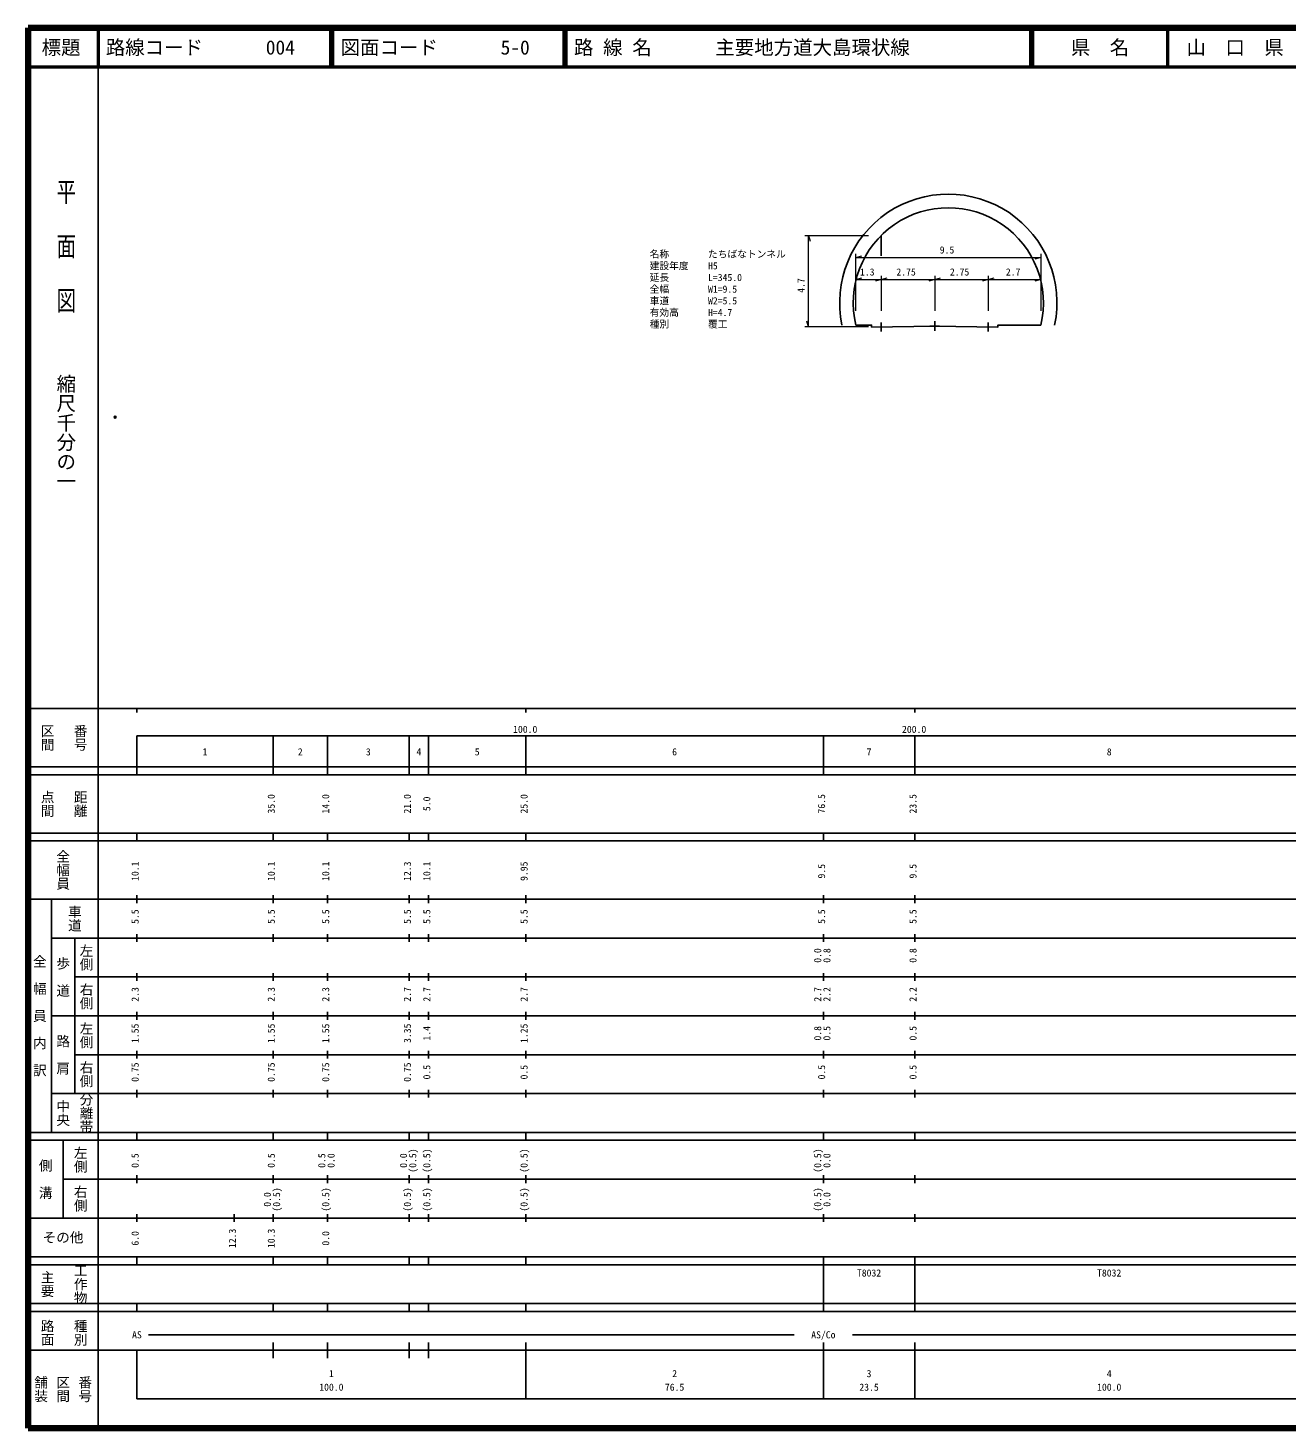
# Model space of a CAD drawing. Units: millimetres on the paper, with parts at other scales. Extents: x 40 to 680, y 20 to 380.
# Drawn here: x 40 to 363.7, y 20 to 380 of the extents above; entities that cross this region are included whole.
import ezdxf
from ezdxf.enums import TextEntityAlignment as Align

# ---------------------------------------------------------------- set-up
doc = ezdxf.new("R2010")
doc.units = ezdxf.units.MM
doc.header["$PDMODE"] = 32
doc.header["$PDSIZE"] = 0.5
for name, color, linetype, lineweight in [('M-BGD', 7, 'Continuous', 25), ('M-STR-HTXT', 7, 'Continuous', 13), ('M-TTL', 2, 'Continuous', 140), ('M-TTL-BAND', 7, 'Continuous', 25), ('M-TTL-LINE', 7, 'Continuous', 50)]:
    doc.layers.add(name, color=color, linetype=linetype, lineweight=lineweight)
doc.layers.add('M-OTRS', color=6, linetype='Continuous')
doc.layers.add('M-TTL-TXT', color=7, linetype='Continuous')
doc.styles.add('@ＭＳ ゴシック', font='')
doc.styles.add('ＭＳ ゴシック', font='')
doc.styles.get('@ＭＳ ゴシック').set_extended_font_data('@MS Gothic')
doc.styles.get('ＭＳ ゴシック').set_extended_font_data('MS Gothic')

# ---------------------------------------------------------------- blocks, each defined once
blk = doc.blocks.new('plus')
at = {"color": 0, "linetype": 'Continuous', "lineweight": -2}
for p, q in [((-1.25, 0), (1.25, 0)), ((0, -1.25), (0, 1.25))]:
    blk.add_line(p, q, dxfattribs=at)

msp = doc.modelspace()

# ---------------------------------------------------------------- linework, layer by layer
at = {"layer": 'M-BGD'}
for p, q in [((259.38, 326.648), (259.38, 321.376)), ((259.38, 301.931), (259.38, 304.271)), ((286.88, 301.931), (286.88, 304.271))]:
    msp.add_line(p, q, dxfattribs=at)
msp.add_lwpolyline([(252.88, 303.61), (256.88, 303.61), (256.88, 303.11), (273.13, 303.354), (289.38, 303.11), (289.38, 303.61), (300.38, 303.61)], dxfattribs=at)
for centre, radius, start, end in [((276.633, 309.344), 27.935, 348.15521, 191.84479), ((276.63, 309.345), 24.433, 346.42508, 193.57492)]:
    msp.add_arc(centre, radius, start, end, dxfattribs=at)
at = {"layer": 'M-OTRS'}
msp.add_point((62.393, 279.914), dxfattribs=at)
at = {"layer": 'M-STR-HTXT'}
for p, q in [((239.711, 326.648), (256.134, 326.648)), ((240.711, 303.148), (240.711, 326.648)), ((240.711, 326.648), (241.131, 325.148)), ((252.88, 316.3), (252.88, 321.964)), ((252.88, 320.964), (254.38, 321.384)), ((252.88, 320.964), (300.38, 320.964)), ((300.38, 320.964), (298.88, 320.544)), ((300.38, 321.964), (300.38, 316.3)), ((252.88, 307.312), (252.88, 316.3)), ((252.88, 315.3), (254.38, 315.72)), ((252.88, 315.3), (259.38, 315.3)), ((259.38, 315.3), (257.88, 314.88)), ((259.38, 316.3), (259.38, 307.312)), ((259.38, 315.3), (260.88, 315.72)), ((259.38, 315.3), (273.13, 315.3)), ((273.13, 315.3), (271.63, 314.88)), ((273.13, 316.3), (273.13, 307.312)), ((273.13, 315.3), (274.63, 315.72)), ((273.13, 315.3), (286.88, 315.3)), ((286.88, 315.3), (285.38, 314.88)), ((286.88, 316.3), (286.88, 307.312)), ((286.88, 315.3), (288.38, 315.72)), ((286.88, 315.3), (300.38, 315.3)), ((300.38, 315.3), (298.88, 314.88)), ((300.38, 316.3), (300.38, 307.312)), ((300.38, 316.3), (300.38, 307.312)), ((256.134, 303.148), (239.711, 303.148)), ((240.711, 303.148), (240.291, 304.648))]:
    msp.add_line(p, q, dxfattribs=at)
at = {"layer": 'M-TTL'}
for p, q in [((40, 380), (40, 20)), ((680, 380), (40, 380)), ((40, 20), (680, 20))]:
    msp.add_line(p, q, dxfattribs=at)
at = {"layer": 'M-TTL-BAND'}
for p, q in [((58, 370), (58, 20)), ((40, 205), (579, 205)), ((68, 205), (68, 204)), ((168, 205), (168, 204)), ((268, 205), (268, 204)), ((68, 198), (579, 198)), ((68, 198), (68, 188)), ((103, 188), (103, 198)), ((117, 188), (117, 198)), ((138, 188), (138, 198)), ((143, 188), (143, 198)), ((168, 188), (168, 198)), ((244.5, 188), (244.5, 198)), ((268, 188), (268, 198)), ((40, 190), (579, 190)), ((40, 188), (579, 188)), ((40, 173), (579, 173)), ((68, 171), (68, 173)), ((103, 171), (103, 173)), ((117, 171), (117, 173)), ((138, 171), (138, 173)), ((143, 171), (143, 173)), ((168, 171), (168, 173)), ((244.5, 171), (244.5, 173)), ((268, 171), (268, 173)), ((40, 171), (579, 171)), ((40, 156), (579, 156)), ((46, 96), (46, 156)), ((68, 155), (68, 157)), ((103, 155), (103, 157)), ((117, 155), (117, 157)), ((138, 155), (138, 157)), ((143, 155), (143, 157)), ((168, 155), (168, 157)), ((244.5, 155), (244.5, 157)), ((268, 155), (268, 157)), ((46, 146), (579, 146)), ((52, 146), (52, 106)), ((68, 145), (68, 147)), ((103, 145), (103, 147)), ((117, 145), (117, 147)), ((138, 145), (138, 147)), ((143, 145), (143, 147)), ((168, 145), (168, 147)), ((244.5, 145), (244.5, 147)), ((268, 145), (268, 147)), ((68, 135), (68, 137)), ((103, 135), (103, 137)), ((117, 135), (117, 137)), ((138, 135), (138, 137)), ((143, 135), (143, 137)), ((168, 135), (168, 137)), ((244.5, 135), (244.5, 137)), ((268, 135), (268, 137)), ((52, 136), (579, 136)), ((46, 126), (579, 126)), ((68, 125), (68, 127)), ((103, 125), (103, 127)), ((117, 125), (117, 127)), ((138, 125), (138, 127)), ((143, 125), (143, 127)), ((168, 125), (168, 127)), ((244.5, 125), (244.5, 127)), ((268, 125), (268, 127)), ((52, 116), (579, 116)), ((68, 115), (68, 117)), ((103, 115), (103, 117)), ((117, 115), (117, 117)), ((138, 115), (138, 117)), ((143, 115), (143, 117)), ((168, 115), (168, 117)), ((244.5, 115), (244.5, 117)), ((268, 115), (268, 117)), ((46, 106), (579, 106)), ((68, 105), (68, 107)), ((103, 105), (103, 107)), ((117, 105), (117, 107)), ((138, 105), (138, 107)), ((143, 105), (143, 107)), ((168, 105), (168, 107)), ((244.5, 105), (244.5, 107)), ((268, 105), (268, 107)), ((40, 96), (579, 96)), ((40, 94), (579, 94)), ((49, 94), (49, 74)), ((68, 94), (68, 96)), ((103, 94), (103, 96)), ((117, 94), (117, 96)), ((138, 94), (138, 96)), ((143, 94), (143, 96)), ((168, 94), (168, 96)), ((244.5, 94), (244.5, 96)), ((268, 94), (268, 96)), ((49, 84), (579, 84)), ((68, 83), (68, 85)), ((103, 83), (103, 85)), ((117, 83), (117, 85)), ((138, 83), (138, 85)), ((143, 83), (143, 85)), ((168, 83), (168, 85)), ((244.5, 83), (244.5, 85)), ((268, 83), (268, 85)), ((40, 74), (579, 74)), ((68, 73), (68, 75)), ((93, 73), (93, 75)), ((103, 73), (103, 75)), ((117, 73), (117, 75)), ((138, 73), (138, 75)), ((143, 73), (143, 75)), ((168, 73), (168, 75)), ((244.5, 73), (244.5, 75)), ((268, 73), (268, 75)), ((40, 64), (579, 64)), ((40, 62), (579, 62)), ((68, 62), (68, 64)), ((103, 62), (103, 64)), ((117, 62), (117, 64)), ((138, 62), (138, 64)), ((143, 62), (143, 64)), ((168, 62), (168, 64)), ((244.5, 62), (244.5, 64)), ((244.5, 52), (244.5, 62)), ((268, 62), (268, 64)), ((268, 52), (268, 62)), ((268, 52), (268, 62)), ((40, 52), (579, 52)), ((68, 50), (68, 52)), ((103, 50), (103, 52)), ((117, 50), (117, 52)), ((138, 50), (138, 52)), ((143, 50), (143, 52)), ((168, 50), (168, 52)), ((244.5, 50), (244.5, 52)), ((268, 50), (268, 52)), ((40, 50), (579, 50)), ((71, 44), (237, 44)), ((252, 44), (565, 44)), ((40, 40), (579, 40)), ((68, 40), (68, 27.5)), ((103, 38), (103, 42)), ((117, 38), (117, 42)), ((138, 38), (138, 42)), ((143, 38), (143, 42)), ((168, 27.5), (168, 42)), ((244.5, 27.5), (244.5, 42)), ((268, 27.5), (268, 42)), ((68, 27.5), (579, 27.5))]:
    msp.add_line(p, q, dxfattribs=at)
at = {"layer": 'M-TTL-LINE'}
for p, q in [((58, 380), (58, 370)), ((117.75, 380), (117.75, 370)), ((118.25, 380), (118.25, 370)), ((177.75, 380), (177.75, 370)), ((178.25, 380), (178.25, 370)), ((297.75, 380), (297.75, 370)), ((298.25, 380), (298.25, 370)), ((333, 380), (333, 370)), ((40, 370), (680, 370))]:
    msp.add_line(p, q, dxfattribs=at)

# ---------------------------------------------------------------- block references
at = {"layer": 'M-BGD'}
msp.add_blockref('plus', (273.13, 303.354), dxfattribs=at)

# ---------------------------------------------------------------- texts
at = {"layer": 'M-STR-HTXT', "style": 'ＭＳ ゴシック'}
for s, p in [('名称\u3000\u3000\u3000\u3000たちばなトンネル', (199.847, 322.77)), ('建設年度\u3000\u3000H5', (199.847, 319.77)), ('延長\u3000\u3000\u3000\u3000L=345.0', (199.847, 316.77)), ('全幅\u3000\u3000\u3000\u3000W1=9.5', (199.847, 313.77)), ('車道\u3000\u3000\u3000\u3000W2=5.5', (199.847, 310.77)), ('有効高\u3000\u3000\u3000H=4.7', (199.847, 307.77)), ('種別\u3000\u3000\u3000\u3000覆工', (199.847, 304.77))]:
    msp.add_text(s, height=1.833, dxfattribs=at).set_placement(p, align=Align.TOP_LEFT)
for s, p in [('9.5', (274.422, 321.464)), ('1.3', (253.922, 315.8)), ('2.75', (263.28, 315.8)), ('2.75', (277.03, 315.8)), ('2.7', (291.422, 315.8))]:
    msp.add_text(s, height=1.833, dxfattribs=at).set_placement(p, align=Align.BOTTOM_LEFT)
msp.add_text('4.7', height=1.833, rotation=90, dxfattribs=at).set_placement((240.211, 311.923), align=Align.BOTTOM_LEFT)
at = {"layer": 'M-TTL-BAND', "style": '@ＭＳ ゴシック', "width": 1.4}
msp.add_text('平  面  図', height=3.666, rotation=270, dxfattribs=at).set_placement((49.777, 306.475), align=Align.MIDDLE_RIGHT)
at = {"layer": 'M-TTL-BAND', "style": '@ＭＳ ゴシック'}
msp.add_text('縮尺千分の一', height=3.666, rotation=270, dxfattribs=at).set_placement((49.777, 261.03), align=Align.MIDDLE_RIGHT)
for s, p in [('区間', (45, 197.5)), ('番号', (53.5, 197.5)), ('点間', (45, 180.5)), ('距離', (53.5, 180.5)), ('全幅員', (49, 163.5)), ('車道', (52, 151)), ('左側', (55, 141)), ('全\u3000幅\u3000員\u3000内\u3000訳', (43, 126)), ('歩\u3000道', (49, 136)), ('右側', (55, 131)), ('左側', (55, 121)), ('路\u3000肩', (49, 116)), ('右側', (55, 111)), ('分離帯', (55, 101)), ('中央', (49, 101)), ('左側', (53.5, 89)), ('側\u3000溝', (44.5, 84)), ('右側', (53.5, 79)), ('工作物', (53.5, 57)), ('主要', (45, 57)), ('路面', (45, 44.5)), ('種別', (53.5, 44.5)), ('舗装', (43.333, 30)), ('区間', (49, 30)), ('番号', (54.667, 30))]:
    msp.add_text(s, height=2.566, rotation=270, dxfattribs=at).set_placement(p, align=Align.MIDDLE_CENTER)
at = {"layer": 'M-TTL-BAND', "style": 'ＭＳ ゴシック'}
for s, p in [('100.0', (167.844, 198.195)), ('200.0', (267.844, 198.195)), ('1', (85.5, 192.405)), ('2', (110, 192.405)), ('3', (127.5, 192.405)), ('4', (140.5, 192.405)), ('5', (155.5, 192.405)), ('6', (206.25, 192.405)), ('7', (256.25, 192.405)), ('8', (318, 192.405)), ('AS', (68, 42.5)), ('AS/Co', (244.5, 42.5)), ('1', (118, 32.523)), ('2', (206.25, 32.523)), ('3', (256.25, 32.523)), ('4', (318, 32.523)), ('100.0', (118, 29.033)), ('76.5', (206.25, 29.033)), ('23.5', (256.25, 29.033)), ('100.0', (318, 29.033))]:
    msp.add_text(s, height=1.833, dxfattribs=at).set_placement(p, align=Align.BOTTOM_CENTER)
for s, p in [('35.0', (104, 180.5)), ('14.0', (118, 180.5)), ('21.0', (139, 180.5)), ('5.0', (144, 180.5)), ('25.0', (169, 180.5)), ('76.5', (245.5, 180.5)), ('23.5', (269, 180.5)), ('10.1', (69, 163.174)), ('10.1', (104, 163.174)), ('10.1', (118, 163.174)), ('12.3', (139, 163.174)), ('10.1', (144, 163.174)), ('9.95', (169, 163.174)), ('9.5', (245.5, 163.174)), ('9.5', (269, 163.174)), ('5.5', (69, 151.5)), ('5.5', (104, 151.5)), ('5.5', (118, 151.5)), ('5.5', (139, 151.5)), ('5.5', (144, 151.5)), ('5.5', (169, 151.5)), ('5.5', (245.5, 151.5)), ('5.5', (269, 151.5)), ('0.0', (244.5, 141.5)), ('0.8', (246.87, 141.5)), ('0.8', (269, 141.5)), ('2.3', (69, 131.5)), ('2.3', (104, 131.5)), ('2.3', (118, 131.5)), ('2.7', (139, 131.5)), ('2.7', (144, 131.5)), ('2.7', (169, 131.5)), ('2.7', (244.5, 131.5)), ('2.2', (246.87, 131.5)), ('2.2', (269, 131.5)), ('1.55', (69, 121.5)), ('1.55', (104, 121.5)), ('1.55', (118, 121.5)), ('3.35', (139, 121.5)), ('1.4', (144, 121.5)), ('1.25', (169, 121.5)), ('0.8', (244.5, 121.5)), ('0.5', (246.87, 121.5)), ('0.5', (269, 121.5)), ('0.75', (69, 111.5)), ('0.75', (104, 111.5)), ('0.75', (118, 111.5)), ('0.75', (139, 111.5)), ('0.5', (144, 111.5)), ('0.5', (169, 111.5)), ('0.5', (245.5, 111.5)), ('0.5', (269, 111.5)), ('0.5', (69, 88.764)), ('0.5', (104, 88.764)), ('0.5', (117, 88.764)), ('0.0', (119.37, 88.764)), ('0.0', (138, 88.764)), ('(0.5)', (140.37, 88.764)), ('(0.5)', (144, 88.764)), ('(0.5)', (169, 88.764)), ('(0.5)', (244.5, 88.764)), ('0.0', (246.87, 88.764)), ('0.0', (103, 78.764)), ('(0.5)', (105.37, 78.764)), ('(0.5)', (118, 78.764)), ('(0.5)', (139, 78.764)), ('(0.5)', (144, 78.764)), ('(0.5)', (169, 78.764)), ('(0.5)', (244.5, 78.764)), ('0.0', (246.87, 78.764)), ('6.0', (69, 68.764)), ('12.3', (94, 68.764)), ('10.3', (104, 68.764)), ('0.0', (118, 68.764))]:
    msp.add_text(s, height=1.833, rotation=90, dxfattribs=at).set_placement(p, align=Align.BOTTOM_CENTER)
msp.add_text('その他', height=2.566, dxfattribs=at).set_placement((49, 69), align=Align.MIDDLE_CENTER)
for p in [(253.125, 58.405), (314.875, 58.405)]:
    msp.add_text('T8032', height=1.833, dxfattribs=at).set_placement(p, align=Align.BOTTOM_LEFT)
at = {"layer": 'M-TTL-TXT', "style": 'ＭＳ ゴシック'}
for s, p in [('標題', (48.5, 375)), ('県\u3000名', (315.625, 375)), ('山\u3000口\u3000県', (350.375, 375))]:
    msp.add_text(s, height=3.666, dxfattribs=at).set_placement(p, align=Align.MIDDLE_CENTER)
for s, p in [('路線コード', (60, 375)), ('004', (101.142, 375)), ('図面コード', (120.38, 375)), ('5-0', (161.521, 375)), ('路 線 名', (180.38, 375)), ('主要地方道大島環状線', (216.734, 375))]:
    msp.add_text(s, height=3.666, dxfattribs=at).set_placement(p, align=Align.MIDDLE_LEFT)

doc.saveas('drawing.dxf')
